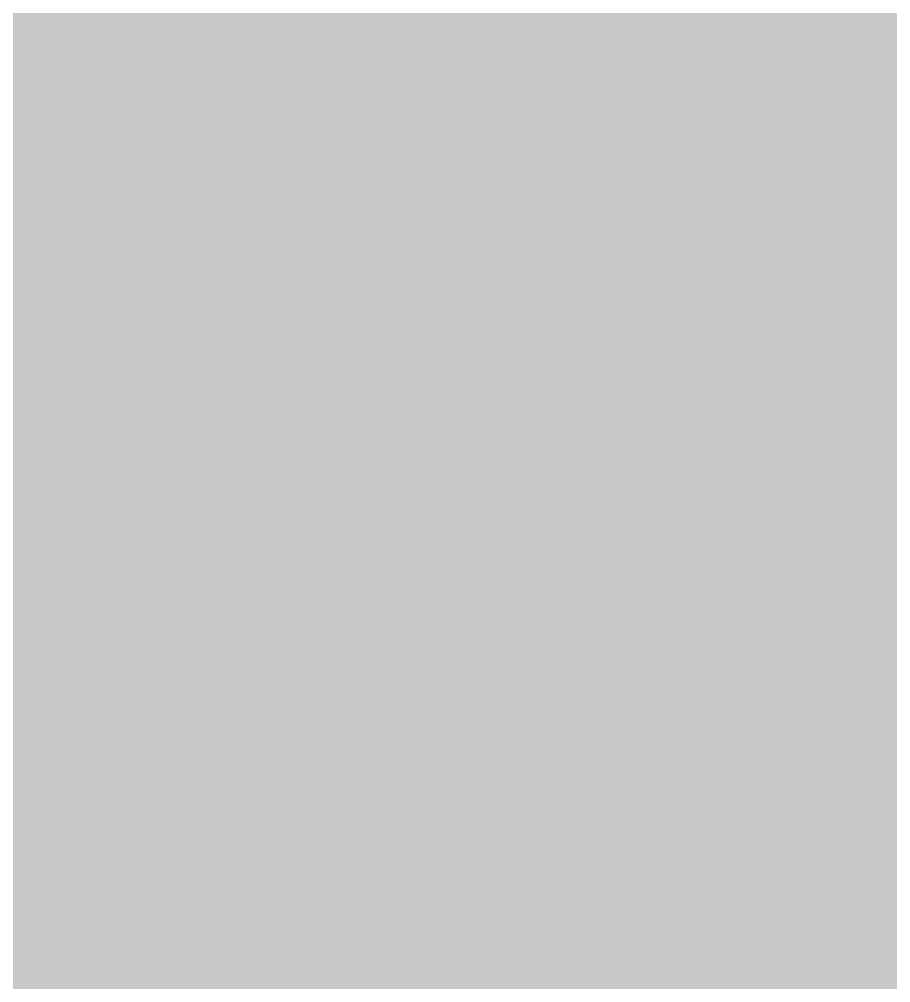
# Model space of a CAD drawing. Header units: millimetres. Extents: x -5 to 304, y -6 to 30.
# Drawn here: x 244.558 to 247.075, y 18.699 to 21.48 of the extents above; entities that cross this region are included whole.
import ezdxf

# ---------------------------------------------------------------- set-up
doc = ezdxf.new("R2010")
doc.units = ezdxf.units.MM
doc.header["$MEASUREMENT"] = 0
for name, color, linetype, true_color in [('Bottom-Layer', 7, 'Continuous', 0x0000ff), ('Top-Layer', 7, 'Continuous', 0xff0000), ('Top-Silkscreen-Layer', 7, 'Continuous', 0xffcc00)]:
    doc.layers.add(name, color=color, linetype=linetype, true_color=true_color)

msp = doc.modelspace()

# ---------------------------------------------------------------- hatches: boundary and pattern name
at = {"layer": 'Bottom-Layer'}
for points in [[(299.6425, 24.6419), (299.6425, 0.3581), (0.3581, 0.3581), (0.3581, 24.6419)], [(170.0231, 11.0956), (170.486, 10.7577), (171.0298, 10.5769), (171.6029, 10.5705), (172.1507, 10.739), (172.621, 11.0664), (172.9692, 11.5216), (173.1622, 12.0613), (173.1815, 12.6341), (173.1815, 18.6204), (194.6112, 18.6204), (194.6112, 16.637), (194.7022, 16.0628), (194.9661, 15.5448), (195.3772, 15.1338), (195.8952, 14.8698), (196.4694, 14.7789), (197.0436, 14.8698), (197.5616, 15.1338), (197.9727, 15.5448), (198.2366, 16.0628), (198.3275, 16.637), (198.3275, 18.6204), (201.4693, 18.6204), (201.4693, 16.637), (201.5602, 16.0628), (201.8241, 15.5448), (202.2352, 15.1338), (202.7532, 14.8698), (203.3274, 14.7789), (203.9016, 14.8698), (204.4196, 15.1338), (204.8307, 15.5448), (205.0946, 16.0628), (205.1855, 16.637), (205.1855, 18.6204), (226.5193, 18.6204), (226.5193, 12.5), (226.6102, 11.9258), (226.8742, 11.4078), (227.2852, 10.9968), (227.8032, 10.7328), (228.3774, 10.6419), (228.9516, 10.7328), (229.4696, 10.9968), (229.8807, 11.4078), (230.1446, 11.9258), (230.2356, 12.5), (230.2356, 18.6204), (269.5474, 18.6204), (269.5474, 12.5), (269.6383, 11.9258), (269.9023, 11.4078), (270.3134, 10.9968), (270.8313, 10.7328), (271.4055, 10.6419), (271.9797, 10.7328), (272.4977, 10.9968), (272.9088, 11.4078), (273.1727, 11.9258), (273.2637, 12.5), (273.2637, 18.6204), (278.196, 18.6204), (278.2956, 18.6141), (278.3953, 18.612), (288.5384, 18.612), (288.6381, 18.6141), (288.7377, 18.6204), (292.0973, 18.6204), (295.5966, 15.1211), (296.1339, 14.7189), (296.7628, 14.4843), (297.4323, 14.4364), (298.0881, 14.5791), (298.6772, 14.9008), (299.1518, 15.3754), (299.4735, 15.9645), (299.6162, 16.6203), (299.5683, 17.2898), (299.3337, 17.9187), (298.9315, 18.456), (294.7415, 22.646), (294.2531, 23.0208), (293.6844, 23.2563), (293.074, 23.3367), (288.5469, 23.3367), (288.4471, 23.3346), (288.3476, 23.3282), (278.5861, 23.3282), (278.4866, 23.3346), (278.3868, 23.3367), (17.3081, 23.3367), (17.1261, 23.358), (16.943, 23.3651), (7.739, 23.3651), (7.1287, 23.2848), (6.5599, 23.0492), (6.0715, 22.6744), (1.6781, 18.281), (1.2759, 17.7437), (1.0413, 17.1148), (0.9934, 16.4453), (1.1361, 15.7895), (1.4578, 15.2004), (1.9324, 14.7257), (2.5215, 14.4041), (3.1773, 14.2614), (3.8468, 14.3093), (4.4757, 14.5438), (5.013, 14.9461), (8.7158, 18.6488), (16.8704, 18.6488), (17.0525, 18.6275), (17.2356, 18.6204), (26.5899, 18.6204), (26.5899, 12.2185), (26.6809, 11.6443), (26.9448, 11.1263), (27.3559, 10.7152), (27.8739, 10.4513), (28.4481, 10.3603), (29.0223, 10.4513), (29.5402, 10.7152), (29.9513, 11.1263), (30.2153, 11.6443), (30.3062, 12.2185), (30.3062, 18.6204), (69.643, 18.6204), (69.643, 12.4095), (69.7339, 11.8353), (69.9979, 11.3173), (70.409, 10.9063), (70.9269, 10.6423), (71.5011, 10.5514), (72.0753, 10.6423), (72.5933, 10.9063), (73.0044, 11.3173), (73.2683, 11.8353), (73.3593, 12.4095), (73.3593, 18.6204), (94.7891, 18.6204), (94.7891, 16.51), (94.88, 15.9358), (95.1439, 15.4178), (95.555, 15.0068), (96.073, 14.7428), (96.6472, 14.6519), (97.2214, 14.7428), (97.7394, 15.0068), (98.1505, 15.4178), (98.4144, 15.9358), (98.5053, 16.51), (98.5053, 18.6204), (101.7741, 18.6204), (101.7741, 16.51), (101.865, 15.9358), (102.1289, 15.4178), (102.54, 15.0068), (103.058, 14.7428), (103.6322, 14.6519), (104.2064, 14.7428), (104.7244, 15.0068), (105.1355, 15.4178), (105.3994, 15.9358), (105.4904, 16.51), (105.4904, 18.6204), (126.7481, 18.6204), (126.7481, 12.5), (126.839, 11.9258), (127.103, 11.4078), (127.5141, 10.9968), (128.032, 10.7328), (128.6062, 10.6419), (129.1804, 10.7328), (129.6984, 10.9968), (130.1095, 11.4078), (130.3734, 11.9258), (130.4644, 12.5), (130.4644, 18.6204), (169.4652, 18.6204), (169.4652, 12.4231), (169.5285, 11.9422), (169.7141, 11.4941), (170.0094, 11.1092)]]:
    msp.add_hatch(color=256, dxfattribs=at).paths.add_polyline_path(points)
at = {"layer": 'Top-Silkscreen-Layer'}
for points in [[(244.0434, 24.1153), (243.9663, 24.1017), (243.9087, 24.0822), (243.851, 24.0627), (243.7825, 24.0308), (243.7141, 23.9988), (243.6514, 23.9572), (243.5888, 23.9156), (243.5241, 23.8534), (243.4594, 23.7913), (243.418, 23.7367), (243.3766, 23.682), (243.3506, 23.6383), (243.3246, 23.5946), (243.3053, 23.5561), (243.286, 23.5177), (243.2685, 23.4687), (243.2509, 23.4198), (243.2365, 23.3652), (243.2221, 23.3105), (243.2138, 23.2522), (243.2055, 23.194), (243.2082, 22.6658), (243.2109, 22.1377), (243.2237, 22.0831), (243.2366, 22.0284), (243.259, 21.9629), (243.2813, 21.8973), (243.3029, 21.8536), (243.3245, 21.8099), (243.3506, 21.7662), (243.3766, 21.7225), (243.4091, 21.6788), (243.4416, 21.6351), (243.4934, 21.5816), (243.5451, 21.5281), (243.5999, 21.486), (243.6547, 21.4439), (243.7018, 21.4153), (243.749, 21.3868), (243.7945, 21.3667), (243.84, 21.3465), (243.9014, 21.3253), (243.9628, 21.304), (244.0448, 21.2892), (244.1267, 21.2745), (244.6341, 21.2745), (245.1414, 21.2745), (245.2234, 21.2892), (245.3053, 21.304), (245.3667, 21.3253), (245.4281, 21.3465), (245.4736, 21.3667), (245.5191, 21.3868), (245.5664, 21.4154), (245.6138, 21.444), (245.6575, 21.4773), (245.7012, 21.5105), (245.7549, 21.5618), (245.8085, 21.6132), (245.85, 21.6678), (245.8915, 21.7225), (245.9175, 21.7662), (245.9436, 21.8099), (245.9628, 21.8482), (245.982, 21.8866), (246.0033, 21.9466), (246.0246, 22.0066), (246.0357, 22.0539), (246.0469, 22.1013), (246.0543, 22.1486), (246.0617, 22.196), (246.0617, 22.7023), (246.0617, 23.2085), (246.0543, 23.2559), (246.0469, 23.3032), (246.0357, 23.3506), (246.0246, 23.3979), (246.0033, 23.4579), (245.982, 23.5179), (245.9628, 23.5563), (245.9436, 23.5946), (245.9175, 23.6383), (245.8915, 23.682), (245.8498, 23.7367), (245.8082, 23.7913), (245.751, 23.847), (245.6939, 23.9027), (245.6365, 23.9434), (245.5791, 23.9842), (245.4981, 24.0237), (245.4171, 24.0632), (245.3598, 24.0823), (245.3025, 24.1014), (245.2189, 24.1157), (245.1352, 24.13), (244.6279, 24.1295), (244.1205, 24.1289)], [(246.5949, 21.6702), (246.5636, 21.6591), (246.5284, 21.6239), (246.4932, 21.5887), (246.4815, 21.5541), (246.4697, 21.5195), (246.4697, 21.4784), (246.4697, 21.4373), (246.4815, 21.4027), (246.4932, 21.3681), (246.5289, 21.3325), (246.5645, 21.2969), (246.5936, 21.2882), (246.6226, 21.2794), (246.6226, 21.2745), (246.6226, 21.2695), (246.5936, 21.2608), (246.5645, 21.2521), (246.5289, 21.2164), (246.4932, 21.1808), (246.4815, 21.1462), (246.4697, 21.1116), (246.4697, 21.0705), (246.4697, 21.0294), (246.4815, 20.9948), (246.4932, 20.9602), (246.5283, 20.9252), (246.5633, 20.8901), (246.5979, 20.8783), (246.6325, 20.8665), (246.6736, 20.8665), (246.7147, 20.8665), (246.7493, 20.8783), (246.7839, 20.8901), (246.819, 20.9252), (246.854, 20.9602), (246.8658, 20.9948), (246.8776, 21.0294), (246.8776, 21.0705), (246.8776, 21.1116), (246.8658, 21.1462), (246.854, 21.1808), (246.8184, 21.2164), (246.7827, 21.2521), (246.7537, 21.2608), (246.7246, 21.2695), (246.7246, 21.2745), (246.7246, 21.2794), (246.7537, 21.2882), (246.7827, 21.2969), (246.8184, 21.3325), (246.854, 21.3681), (246.8658, 21.4027), (246.8776, 21.4373), (246.8776, 21.4784), (246.8776, 21.5195), (246.8658, 21.5541), (246.854, 21.5887), (246.819, 21.6238), (246.7839, 21.6588), (246.7493, 21.6706), (246.7147, 21.6824), (246.6705, 21.6818), (246.6263, 21.6813)], [(243.3316, 20.8543), (243.3003, 20.8432), (243.2651, 20.808), (243.2299, 20.7729), (243.2182, 20.7383), (243.2064, 20.7037), (243.2064, 20.6626), (243.2064, 20.6214), (243.2182, 20.5869), (243.2299, 20.5523), (243.2656, 20.5166), (243.3012, 20.481), (243.3303, 20.4723), (243.3593, 20.4636), (243.3593, 20.4586), (243.3593, 20.4536), (243.3303, 20.4449), (243.3012, 20.4362), (243.2656, 20.4006), (243.2299, 20.3649), (243.2182, 20.3303), (243.2064, 20.2957), (243.2064, 20.2546), (243.2064, 20.2135), (243.2182, 20.1789), (243.2299, 20.1443), (243.265, 20.1093), (243.3, 20.0742), (243.3346, 20.0624), (243.3692, 20.0506), (243.4103, 20.0506), (243.4514, 20.0506), (243.486, 20.0624), (243.5206, 20.0742), (243.5563, 20.1099), (243.5919, 20.1455), (243.6006, 20.1746), (243.6093, 20.2036), (243.6143, 20.2036), (243.6193, 20.2036), (243.628, 20.1746), (243.6367, 20.1455), (243.6723, 20.1099), (243.708, 20.0742), (243.7425, 20.0624), (243.7771, 20.0506), (243.8182, 20.0506), (243.8594, 20.0506), (243.8939, 20.0624), (243.9285, 20.0742), (243.9636, 20.1093), (243.9986, 20.1443), (244.0104, 20.1789), (244.0222, 20.2135), (244.0222, 20.2546), (244.0222, 20.2957), (244.0104, 20.3303), (243.9986, 20.3649), (243.963, 20.4006), (243.9273, 20.4362), (243.8983, 20.4449), (243.8692, 20.4536), (243.8692, 20.4586), (243.8692, 20.4636), (243.8983, 20.4723), (243.9273, 20.481), (243.9636, 20.5172), (243.9998, 20.5534), (244.0085, 20.5825), (244.0172, 20.6116), (244.0222, 20.6116), (244.0272, 20.6116), (244.0359, 20.5825), (244.0446, 20.5534), (244.0802, 20.5178), (244.1159, 20.4822), (244.1505, 20.4704), (244.185, 20.4586), (244.2262, 20.4586), (244.2673, 20.4586), (244.3019, 20.4704), (244.3364, 20.4822), (244.3721, 20.5178), (244.4077, 20.5534), (244.4164, 20.5825), (244.4251, 20.6116), (244.4301, 20.6116), (244.4351, 20.6116), (244.4438, 20.5825), (244.4525, 20.5534), (244.4887, 20.5172), (244.525, 20.481), (244.554, 20.4723), (244.5831, 20.4636), (244.5831, 20.4586), (244.5831, 20.4536), (244.554, 20.4449), (244.525, 20.4362), (244.4893, 20.4006), (244.4537, 20.3649), (244.4419, 20.3303), (244.4301, 20.2957), (244.4301, 20.2546), (244.4301, 20.2135), (244.4419, 20.1789), (244.4537, 20.1443), (244.4893, 20.1087), (244.525, 20.073), (244.554, 20.0643), (244.5831, 20.0556), (244.5831, 20.0506), (244.5831, 20.0457), (244.554, 20.037), (244.525, 20.0283), (244.4887, 19.992), (244.4525, 19.9558), (244.4438, 19.9267), (244.4351, 19.8977), (244.4301, 19.8977), (244.4251, 19.8977), (244.4164, 19.9267), (244.4077, 19.9558), (244.3721, 19.9914), (244.3364, 20.0271), (244.3019, 20.0389), (244.2673, 20.0506), (244.2262, 20.0506), (244.185, 20.0506), (244.1505, 20.0389), (244.1159, 20.0271), (244.0808, 19.992), (244.0458, 19.957), (244.034, 19.9224), (244.0222, 19.8878), (244.0222, 19.8467), (244.0222, 19.8056), (244.034, 19.771), (244.0458, 19.7364), (244.0808, 19.7013), (244.1159, 19.6663), (244.1505, 19.6545), (244.185, 19.6427), (244.2262, 19.6427), (244.2673, 19.6427), (244.3019, 19.6545), (244.3364, 19.6663), (244.3721, 19.7019), (244.4077, 19.7376), (244.4164, 19.7666), (244.4251, 19.7957), (244.4301, 19.7957), (244.4351, 19.7957), (244.4438, 19.7666), (244.4525, 19.7376), (244.4881, 19.7019), (244.5238, 19.6663), (244.5584, 19.6545), (244.593, 19.6427), (244.6341, 19.6427), (244.6752, 19.6427), (244.7098, 19.6545), (244.7444, 19.6663), (244.78, 19.7019), (244.8156, 19.7376), (244.8243, 19.7666), (244.833, 19.7957), (244.838, 19.7957), (244.843, 19.7957), (244.8517, 19.7666), (244.8604, 19.7376), (244.8966, 19.7013), (244.9329, 19.6651), (244.9619, 19.6564), (244.991, 19.6477), (244.991, 19.6427), (244.991, 19.6377), (244.9619, 19.629), (244.9329, 19.6203), (244.8972, 19.5847), (244.8616, 19.549), (244.8498, 19.5144), (244.838, 19.4798), (244.838, 19.4387), (244.838, 19.3976), (244.8498, 19.363), (244.8616, 19.3284), (244.8966, 19.2934), (244.9317, 19.2583), (244.9663, 19.2466), (245.0009, 19.2348), (245.042, 19.2348), (245.0831, 19.2348), (245.1177, 19.2466), (245.1523, 19.2583), (245.1873, 19.2934), (245.2224, 19.3284), (245.2342, 19.363), (245.2459, 19.3976), (245.2459, 19.4387), (245.2459, 19.4798), (245.2342, 19.5144), (245.2224, 19.549), (245.1867, 19.5847), (245.1511, 19.6203), (245.122, 19.629), (245.093, 19.6377), (245.093, 19.6427), (245.093, 19.6477), (245.122, 19.6564), (245.1511, 19.6651), (245.1873, 19.7013), (245.2235, 19.7376), (245.2323, 19.7666), (245.241, 19.7957), (245.2459, 19.7957), (245.2509, 19.7957), (245.2596, 19.7666), (245.2683, 19.7376), (245.304, 19.7019), (245.3396, 19.6663), (245.3742, 19.6545), (245.4088, 19.6427), (245.4499, 19.6427), (245.491, 19.6427), (245.5256, 19.6545), (245.5602, 19.6663), (245.5958, 19.7019), (245.6315, 19.7376), (245.6402, 19.7666), (245.6489, 19.7957), (245.6539, 19.7957), (245.6588, 19.7957), (245.6675, 19.7666), (245.6762, 19.7376), (245.7119, 19.7019), (245.7475, 19.6663), (245.7821, 19.6545), (245.8167, 19.6427), (245.8578, 19.6427), (245.8989, 19.6427), (245.9335, 19.6545), (245.9681, 19.6663), (246.0031, 19.7013), (246.0382, 19.7364), (246.05, 19.771), (246.0618, 19.8056), (246.0618, 19.8467), (246.0618, 19.8878), (246.05, 19.9224), (246.0382, 19.957), (246.0031, 19.992), (245.9681, 20.0271), (245.9335, 20.0389), (245.8989, 20.0506), (245.8578, 20.0506), (245.8167, 20.0506), (245.7821, 20.0389), (245.7475, 20.0271), (245.7119, 19.9914), (245.6762, 19.9558), (245.6675, 19.9267), (245.6588, 19.8977), (245.6539, 19.8977), (245.6489, 19.8977), (245.6402, 19.9267), (245.6315, 19.9558), (245.5952, 19.992), (245.559, 20.0283), (245.5299, 20.037), (245.5009, 20.0457), (245.5009, 20.0506), (245.5009, 20.0556), (245.5299, 20.0643), (245.559, 20.073), (245.5946, 20.1087), (245.6303, 20.1443), (245.6421, 20.1789), (245.6539, 20.2135), (245.6539, 20.2546), (245.6539, 20.2957), (245.6421, 20.3303), (245.6303, 20.3649), (245.5952, 20.4), (245.5602, 20.435), (245.5256, 20.4468), (245.491, 20.4586), (245.4499, 20.4586), (245.4088, 20.4586), (245.3742, 20.4468), (245.3396, 20.435), (245.304, 20.3994), (245.2683, 20.3637), (245.2596, 20.3347), (245.2509, 20.3056), (245.2459, 20.3056), (245.241, 20.3056), (245.2323, 20.3347), (245.2235, 20.3637), (245.1873, 20.4), (245.1511, 20.4362), (245.122, 20.4449), (245.093, 20.4536), (245.093, 20.4586), (245.093, 20.4636), (245.122, 20.4723), (245.1511, 20.481), (245.1867, 20.5166), (245.2224, 20.5523), (245.2342, 20.5869), (245.2459, 20.6214), (245.2459, 20.6626), (245.2459, 20.7037), (245.2342, 20.7383), (245.2224, 20.7729), (245.1873, 20.8079), (245.1523, 20.843), (245.1177, 20.8547), (245.0831, 20.8665), (245.042, 20.8665), (245.0009, 20.8665), (244.9663, 20.8547), (244.9317, 20.843), (244.8961, 20.8073), (244.8604, 20.7717), (244.8517, 20.7426), (244.843, 20.7135), (244.838, 20.7135), (244.833, 20.7135), (244.8243, 20.7426), (244.8156, 20.7717), (244.78, 20.8073), (244.7444, 20.843), (244.7098, 20.8547), (244.6752, 20.8665), (244.6341, 20.8665), (244.593, 20.8665), (244.5584, 20.8547), (244.5238, 20.843), (244.4881, 20.8073), (244.4525, 20.7717), (244.4438, 20.7426), (244.4351, 20.7135), (244.4301, 20.7135), (244.4251, 20.7135), (244.4164, 20.7426), (244.4077, 20.7717), (244.3721, 20.8073), (244.3364, 20.843), (244.3019, 20.8547), (244.2673, 20.8665), (244.2262, 20.8665), (244.185, 20.8665), (244.1505, 20.8547), (244.1159, 20.843), (244.0802, 20.8073), (244.0446, 20.7717), (244.0359, 20.7426), (244.0272, 20.7135), (244.0222, 20.7135), (244.0172, 20.7135), (244.0085, 20.7426), (243.9998, 20.7717), (243.9642, 20.8073), (243.9285, 20.843), (243.8939, 20.8547), (243.8594, 20.8665), (243.8182, 20.8665), (243.7771, 20.8665), (243.7425, 20.8547), (243.708, 20.843), (243.6723, 20.8073), (243.6367, 20.7717), (243.628, 20.7426), (243.6193, 20.7135), (243.6143, 20.7135), (243.6093, 20.7135), (243.6006, 20.7426), (243.5919, 20.7717), (243.5563, 20.8073), (243.5206, 20.843), (243.486, 20.8547), (243.4514, 20.8665), (243.4072, 20.866), (243.363, 20.8654)], [(245.7791, 20.8543), (245.7478, 20.8432), (245.7126, 20.808), (245.6774, 20.7729), (245.6656, 20.7383), (245.6539, 20.7037), (245.6539, 20.6626), (245.6539, 20.6214), (245.6656, 20.5869), (245.6774, 20.5523), (245.7125, 20.5172), (245.7475, 20.4822), (245.7821, 20.4704), (245.8167, 20.4586), (245.8578, 20.4586), (245.8989, 20.4586), (245.9335, 20.4704), (245.9681, 20.4822), (246.0037, 20.5178), (246.0394, 20.5534), (246.0481, 20.5825), (246.0568, 20.6116), (246.0618, 20.6116), (246.0667, 20.6116), (246.0755, 20.5825), (246.0842, 20.5534), (246.1204, 20.5172), (246.1566, 20.481), (246.1857, 20.4723), (246.2147, 20.4636), (246.2147, 20.4586), (246.2147, 20.4536), (246.1857, 20.4449), (246.1566, 20.4362), (246.121, 20.4006), (246.0853, 20.3649), (246.0736, 20.3303), (246.0618, 20.2957), (246.0618, 20.2546), (246.0618, 20.2135), (246.0736, 20.1789), (246.0853, 20.1443), (246.1204, 20.1093), (246.1554, 20.0742), (246.19, 20.0624), (246.2246, 20.0506), (246.2657, 20.0506), (246.3068, 20.0506), (246.3414, 20.0624), (246.376, 20.0742), (246.4116, 20.1099), (246.4473, 20.1455), (246.456, 20.1746), (246.4647, 20.2036), (246.4697, 20.2036), (246.4747, 20.2036), (246.4834, 20.1746), (246.4921, 20.1455), (246.5277, 20.1099), (246.5633, 20.0742), (246.5979, 20.0624), (246.6325, 20.0506), (246.6736, 20.0506), (246.7147, 20.0506), (246.7493, 20.0624), (246.7839, 20.0742), (246.819, 20.1093), (246.854, 20.1443), (246.8658, 20.1789), (246.8776, 20.2135), (246.8776, 20.2546), (246.8776, 20.2957), (246.8658, 20.3303), (246.854, 20.3649), (246.819, 20.4), (246.7839, 20.435), (246.7493, 20.4468), (246.7147, 20.4586), (246.6736, 20.4586), (246.6325, 20.4586), (246.5979, 20.4468), (246.5633, 20.435), (246.5277, 20.3994), (246.4921, 20.3637), (246.4834, 20.3347), (246.4747, 20.3056), (246.4697, 20.3056), (246.4647, 20.3056), (246.456, 20.3347), (246.4473, 20.3637), (246.4111, 20.4), (246.3748, 20.4362), (246.3458, 20.4449), (246.3167, 20.4536), (246.3167, 20.4586), (246.3167, 20.4636), (246.3458, 20.4723), (246.3748, 20.481), (246.4105, 20.5166), (246.4461, 20.5523), (246.4579, 20.5869), (246.4697, 20.6214), (246.4697, 20.6626), (246.4697, 20.7037), (246.4579, 20.7383), (246.4461, 20.7729), (246.4111, 20.8079), (246.376, 20.843), (246.3414, 20.8547), (246.3068, 20.8665), (246.2657, 20.8665), (246.2246, 20.8665), (246.19, 20.8547), (246.1554, 20.843), (246.1198, 20.8073), (246.0842, 20.7717), (246.0755, 20.7426), (246.0667, 20.7135), (246.0618, 20.7135), (246.0568, 20.7135), (246.0481, 20.7426), (246.0394, 20.7717), (246.0037, 20.8073), (245.9681, 20.843), (245.9335, 20.8547), (245.8989, 20.8665), (245.8547, 20.866), (245.8105, 20.8654)], [(244.8517, 20.5825), (244.8604, 20.5534), (244.8966, 20.5172), (244.9329, 20.481), (244.9619, 20.4723), (244.991, 20.4636), (244.991, 20.4586), (244.991, 20.4536), (244.9619, 20.4449), (244.9329, 20.4362), (244.8966, 20.4), (244.8604, 20.3637), (244.8517, 20.3347), (244.843, 20.3056), (244.838, 20.3056), (244.833, 20.3056), (244.8243, 20.3347), (244.8156, 20.3637), (244.7794, 20.4), (244.7432, 20.4362), (244.7141, 20.4449), (244.6851, 20.4536), (244.6851, 20.4586), (244.6851, 20.4636), (244.7141, 20.4723), (244.7432, 20.481), (244.7794, 20.5172), (244.8156, 20.5534), (244.8243, 20.5825), (244.833, 20.6116), (244.838, 20.6116), (244.843, 20.6116)], [(244.8517, 20.1746), (244.8604, 20.1455), (244.8966, 20.1093), (244.9329, 20.073), (244.9619, 20.0643), (244.991, 20.0556), (244.991, 20.0506), (244.991, 20.0457), (244.9619, 20.037), (244.9329, 20.0283), (244.8966, 19.992), (244.8604, 19.9558), (244.8517, 19.9267), (244.843, 19.8977), (244.838, 19.8977), (244.833, 19.8977), (244.8243, 19.9267), (244.8156, 19.9558), (244.7794, 19.992), (244.7432, 20.0283), (244.7141, 20.037), (244.6851, 20.0457), (244.6851, 20.0506), (244.6851, 20.0556), (244.7141, 20.0643), (244.7432, 20.073), (244.7794, 20.1093), (244.8156, 20.1455), (244.8243, 20.1746), (244.833, 20.2036), (244.838, 20.2036), (244.843, 20.2036)], [(245.2596, 20.1746), (245.2683, 20.1455), (245.3046, 20.1093), (245.3408, 20.073), (245.3698, 20.0643), (245.3989, 20.0556), (245.3989, 20.0506), (245.3989, 20.0457), (245.3698, 20.037), (245.3408, 20.0283), (245.3046, 19.992), (245.2683, 19.9558), (245.2596, 19.9267), (245.2509, 19.8977), (245.2459, 19.8977), (245.241, 19.8977), (245.2323, 19.9267), (245.2235, 19.9558), (245.1873, 19.992), (245.1511, 20.0283), (245.122, 20.037), (245.093, 20.0457), (245.093, 20.0506), (245.093, 20.0556), (245.122, 20.0643), (245.1511, 20.073), (245.1873, 20.1093), (245.2235, 20.1455), (245.2323, 20.1746), (245.241, 20.2036), (245.2459, 20.2036), (245.2509, 20.2036)], [(246.5949, 19.6305), (246.5636, 19.6194), (246.5284, 19.5842), (246.4932, 19.549), (246.4815, 19.5144), (246.4697, 19.4798), (246.4697, 19.4387), (246.4697, 19.3976), (246.4815, 19.363), (246.4932, 19.3284), (246.5283, 19.2934), (246.5633, 19.2583), (246.5979, 19.2466), (246.6325, 19.2348), (246.6736, 19.2348), (246.7147, 19.2348), (246.7493, 19.2466), (246.7839, 19.2583), (246.819, 19.2934), (246.854, 19.3284), (246.8658, 19.363), (246.8776, 19.3976), (246.8776, 19.4387), (246.8776, 19.4798), (246.8658, 19.5144), (246.854, 19.549), (246.819, 19.5841), (246.7839, 19.6191), (246.7493, 19.6309), (246.7147, 19.6427), (246.6705, 19.6421), (246.6263, 19.6416)], [(245.7791, 19.2225), (245.7478, 19.2114), (245.7126, 19.1763), (245.6774, 19.1411), (245.6656, 19.1065), (245.6539, 19.0719), (245.6539, 19.0308), (245.6539, 18.9897), (245.6656, 18.9551), (245.6774, 18.9205), (245.7125, 18.8854), (245.7475, 18.8504), (245.7821, 18.8386), (245.8167, 18.8268), (245.8578, 18.8268), (245.8989, 18.8268), (245.9335, 18.8386), (245.9681, 18.8504), (246.0031, 18.8854), (246.0382, 18.9205), (246.05, 18.9551), (246.0618, 18.9897), (246.0618, 19.0308), (246.0618, 19.0719), (246.05, 19.1065), (246.0382, 19.1411), (246.0031, 19.1761), (245.9681, 19.2112), (245.9335, 19.223), (245.8989, 19.2348), (245.8547, 19.2342), (245.8105, 19.2336)], [(244.9633, 18.8146), (244.9319, 18.8035), (244.8968, 18.7683), (244.8616, 18.7332), (244.8498, 18.6986), (244.838, 18.664), (244.838, 18.6229), (244.838, 18.5817), (244.8498, 18.5472), (244.8616, 18.5126), (244.8972, 18.4769), (244.9329, 18.4413), (244.9619, 18.4326), (244.991, 18.4239), (244.991, 18.4189), (244.991, 18.4139), (244.9619, 18.4052), (244.9329, 18.3965), (244.8972, 18.3609), (244.8616, 18.3252), (244.8498, 18.2906), (244.838, 18.256), (244.838, 18.2149), (244.838, 18.1738), (244.8498, 18.1392), (244.8616, 18.1046), (244.8972, 18.069), (244.9329, 18.0333), (244.9619, 18.0246), (244.991, 18.0159), (244.991, 18.0109), (244.991, 18.006), (244.9619, 17.9973), (244.9329, 17.9886), (244.8972, 17.9529), (244.8616, 17.9173), (244.8498, 17.8827), (244.838, 17.8481), (244.838, 17.807), (244.838, 17.7659), (244.8498, 17.7313), (244.8616, 17.6967), (244.8966, 17.6616), (244.9317, 17.6266), (244.9663, 17.6148), (245.0009, 17.603), (245.042, 17.603), (245.0831, 17.603), (245.1177, 17.6148), (245.1523, 17.6266), (245.1873, 17.6616), (245.2224, 17.6967), (245.2342, 17.7313), (245.2459, 17.7659), (245.2459, 17.807), (245.2459, 17.8481), (245.2342, 17.8827), (245.2224, 17.9173), (245.1867, 17.9529), (245.1511, 17.9886), (245.122, 17.9973), (245.093, 18.006), (245.093, 18.0109), (245.093, 18.0159), (245.122, 18.0246), (245.1511, 18.0333), (245.1873, 18.0696), (245.2235, 18.1058), (245.2323, 18.1349), (245.241, 18.1639), (245.2459, 18.1639), (245.2509, 18.1639), (245.2596, 18.1349), (245.2683, 18.1058), (245.304, 18.0702), (245.3396, 18.0345), (245.3742, 18.0227), (245.4088, 18.0109), (245.4499, 18.0109), (245.491, 18.0109), (245.5256, 18.0227), (245.5602, 18.0345), (245.5958, 18.0702), (245.6315, 18.1058), (245.6402, 18.1349), (245.6489, 18.1639), (245.6539, 18.1639), (245.6588, 18.1639), (245.6675, 18.1349), (245.6762, 18.1058), (245.7119, 18.0702), (245.7475, 18.0345), (245.7821, 18.0227), (245.8167, 18.0109), (245.8578, 18.0109), (245.8989, 18.0109), (245.9335, 18.0227), (245.9681, 18.0345), (246.0031, 18.0696), (246.0382, 18.1046), (246.05, 18.1392), (246.0618, 18.1738), (246.0618, 18.2149), (246.0618, 18.256), (246.05, 18.2906), (246.0382, 18.3252), (246.0031, 18.3603), (245.9681, 18.3953), (245.9335, 18.4071), (245.8989, 18.4189), (245.8578, 18.4189), (245.8167, 18.4189), (245.7821, 18.4071), (245.7475, 18.3953), (245.7119, 18.3597), (245.6762, 18.324), (245.6675, 18.295), (245.6588, 18.2659), (245.6539, 18.2659), (245.6489, 18.2659), (245.6402, 18.295), (245.6315, 18.324), (245.5952, 18.3603), (245.559, 18.3965), (245.5299, 18.4052), (245.5009, 18.4139), (245.5009, 18.4189), (245.5009, 18.4239), (245.5299, 18.4326), (245.559, 18.4413), (245.5946, 18.4769), (245.6303, 18.5126), (245.6421, 18.5472), (245.6539, 18.5817), (245.6539, 18.6229), (245.6539, 18.664), (245.6421, 18.6986), (245.6303, 18.7332), (245.5952, 18.7682), (245.5602, 18.8033), (245.5256, 18.815), (245.491, 18.8268), (245.4499, 18.8268), (245.4088, 18.8268), (245.3742, 18.815), (245.3396, 18.8033), (245.304, 18.7676), (245.2683, 18.732), (245.2596, 18.7029), (245.2509, 18.6738), (245.2459, 18.6738), (245.241, 18.6738), (245.2323, 18.7029), (245.2235, 18.732), (245.1879, 18.7676), (245.1523, 18.8033), (245.1177, 18.815), (245.0831, 18.8268), (245.0389, 18.8263), (244.9946, 18.8257)]]:
    msp.add_hatch(color=256, dxfattribs=at).paths.add_polyline_path(points)

# ---------------------------------------------------------------- linework, layer by layer
at = {"layer": 'Bottom-Layer', "const_width": 4}
msp.add_lwpolyline([(203.3337, 20.9785), (278.3868, 20.9785)], dxfattribs=at)
at = {"layer": 'Top-Layer', "const_width": 4}
for points in [[(243.6318, 20.955), (236.708, 20.955)], [(259.4363, 20.955), (243.6318, 20.955)]]:
    msp.add_lwpolyline(points, dxfattribs=at)
at = {"layer": 'Top-Silkscreen-Layer', "const_width": 0.254}
for points in [[(246.5284, 21.6239), (246.4932, 21.5887), (246.4815, 21.5541), (246.4697, 21.5195), (246.4697, 21.4784), (246.4697, 21.4373), (246.4815, 21.4027), (246.4932, 21.3681), (246.5289, 21.3325), (246.5645, 21.2969), (246.5936, 21.2882), (246.6226, 21.2794), (246.6226, 21.2745), (246.6226, 21.2695), (246.5936, 21.2608), (246.5645, 21.2521), (246.5289, 21.2164), (246.4932, 21.1808), (246.4815, 21.1462), (246.4697, 21.1116), (246.4697, 21.0705), (246.4697, 21.0294), (246.4815, 20.9948), (246.4932, 20.9602), (246.5283, 20.9252), (246.5633, 20.8901), (246.5979, 20.8783), (246.6325, 20.8665), (246.6736, 20.8665), (246.7147, 20.8665), (246.7493, 20.8783), (246.7839, 20.8901), (246.819, 20.9252), (246.854, 20.9602), (246.8658, 20.9948), (246.8776, 21.0294), (246.8776, 21.0705), (246.8776, 21.1116), (246.8658, 21.1462), (246.854, 21.1808), (246.8184, 21.2164), (246.7827, 21.2521), (246.7537, 21.2608), (246.7246, 21.2695), (246.7246, 21.2745), (246.7246, 21.2794), (246.7537, 21.2882), (246.7827, 21.2969), (246.8184, 21.3325), (246.854, 21.3681), (246.8658, 21.4027), (246.8776, 21.4373), (246.8776, 21.4784), (246.8776, 21.5195), (246.8658, 21.5541), (246.854, 21.5887), (246.819, 21.6238)], [(244.1267, 21.2745), (244.6341, 21.2745), (245.1414, 21.2745), (245.2234, 21.2892), (245.3053, 21.304), (245.3667, 21.3253), (245.4281, 21.3465), (245.4736, 21.3667), (245.5191, 21.3868), (245.5664, 21.4154), (245.6138, 21.444), (245.6575, 21.4773), (245.7012, 21.5105), (245.7549, 21.5618), (245.8085, 21.6132)], [(244.4301, 19.7957), (244.4351, 19.7957), (244.4438, 19.7666), (244.4525, 19.7376), (244.4881, 19.7019), (244.5238, 19.6663), (244.5584, 19.6545), (244.593, 19.6427), (244.6341, 19.6427), (244.6752, 19.6427), (244.7098, 19.6545), (244.7444, 19.6663), (244.78, 19.7019), (244.8156, 19.7376), (244.8243, 19.7666), (244.833, 19.7957), (244.838, 19.7957), (244.843, 19.7957), (244.8517, 19.7666), (244.8604, 19.7376), (244.8966, 19.7013), (244.9329, 19.6651), (244.9619, 19.6564), (244.991, 19.6477), (244.991, 19.6427), (244.991, 19.6377), (244.9619, 19.629), (244.9329, 19.6203), (244.8972, 19.5847), (244.8616, 19.549), (244.8498, 19.5144), (244.838, 19.4798), (244.838, 19.4387), (244.838, 19.3976), (244.8498, 19.363), (244.8616, 19.3284), (244.8966, 19.2934), (244.9317, 19.2583), (244.9663, 19.2466), (245.0009, 19.2348), (245.042, 19.2348), (245.0831, 19.2348), (245.1177, 19.2466), (245.1523, 19.2583), (245.1873, 19.2934), (245.2224, 19.3284), (245.2342, 19.363), (245.2459, 19.3976), (245.2459, 19.4387), (245.2459, 19.4798), (245.2342, 19.5144), (245.2224, 19.549), (245.1867, 19.5847), (245.1511, 19.6203), (245.122, 19.629), (245.093, 19.6377), (245.093, 19.6427), (245.093, 19.6477), (245.122, 19.6564), (245.1511, 19.6651), (245.1873, 19.7013), (245.2235, 19.7376), (245.2323, 19.7666), (245.241, 19.7957), (245.2459, 19.7957), (245.2509, 19.7957), (245.2596, 19.7666), (245.2683, 19.7376), (245.304, 19.7019), (245.3396, 19.6663), (245.3742, 19.6545), (245.4088, 19.6427), (245.4499, 19.6427), (245.491, 19.6427), (245.5256, 19.6545), (245.5602, 19.6663), (245.5958, 19.7019), (245.6315, 19.7376), (245.6402, 19.7666), (245.6489, 19.7957), (245.6539, 19.7957), (245.6588, 19.7957), (245.6675, 19.7666), (245.6762, 19.7376), (245.7119, 19.7019), (245.7475, 19.6663), (245.7821, 19.6545), (245.8167, 19.6427), (245.8578, 19.6427), (245.8989, 19.6427), (245.9335, 19.6545), (245.9681, 19.6663), (246.0031, 19.7013), (246.0382, 19.7364), (246.05, 19.771), (246.0618, 19.8056), (246.0618, 19.8467), (246.0618, 19.8878), (246.05, 19.9224), (246.0382, 19.957), (246.0031, 19.992), (245.9681, 20.0271), (245.9335, 20.0389), (245.8989, 20.0506), (245.8578, 20.0506), (245.8167, 20.0506), (245.7821, 20.0389), (245.7475, 20.0271), (245.7119, 19.9914), (245.6762, 19.9558), (245.6675, 19.9267), (245.6588, 19.8977), (245.6539, 19.8977), (245.6489, 19.8977), (245.6402, 19.9267), (245.6315, 19.9558), (245.5952, 19.992), (245.559, 20.0283), (245.5299, 20.037), (245.5009, 20.0457), (245.5009, 20.0506), (245.5009, 20.0556), (245.5299, 20.0643), (245.559, 20.073), (245.5946, 20.1087), (245.6303, 20.1443), (245.6421, 20.1789), (245.6539, 20.2135), (245.6539, 20.2546), (245.6539, 20.2957), (245.6421, 20.3303), (245.6303, 20.3649), (245.5952, 20.4), (245.5602, 20.435), (245.5256, 20.4468), (245.491, 20.4586), (245.4499, 20.4586), (245.4088, 20.4586), (245.3742, 20.4468), (245.3396, 20.435), (245.304, 20.3994), (245.2683, 20.3637), (245.2596, 20.3347), (245.2509, 20.3056), (245.2459, 20.3056), (245.241, 20.3056), (245.2323, 20.3347), (245.2235, 20.3637), (245.1873, 20.4), (245.1511, 20.4362), (245.122, 20.4449), (245.093, 20.4536), (245.093, 20.4586), (245.093, 20.4636), (245.122, 20.4723), (245.1511, 20.481), (245.1867, 20.5166), (245.2224, 20.5523), (245.2342, 20.5869), (245.2459, 20.6214), (245.2459, 20.6626), (245.2459, 20.7037), (245.2342, 20.7383), (245.2224, 20.7729), (245.1873, 20.8079), (245.1523, 20.843), (245.1177, 20.8547), (245.0831, 20.8665), (245.042, 20.8665), (245.0009, 20.8665), (244.9663, 20.8547), (244.9317, 20.843), (244.8961, 20.8073), (244.8604, 20.7717), (244.8517, 20.7426), (244.843, 20.7135), (244.838, 20.7135), (244.833, 20.7135), (244.8243, 20.7426), (244.8156, 20.7717), (244.78, 20.8073), (244.7444, 20.843), (244.7098, 20.8547), (244.6752, 20.8665), (244.6341, 20.8665), (244.593, 20.8665), (244.5584, 20.8547), (244.5238, 20.843), (244.4881, 20.8073), (244.4525, 20.7717), (244.4438, 20.7426), (244.4351, 20.7135), (244.4301, 20.7135)], [(244.4301, 20.6116), (244.4351, 20.6116), (244.4438, 20.5825), (244.4525, 20.5534), (244.4887, 20.5172), (244.525, 20.481), (244.554, 20.4723), (244.5831, 20.4636), (244.5831, 20.4586), (244.5831, 20.4536), (244.554, 20.4449), (244.525, 20.4362), (244.4893, 20.4006), (244.4537, 20.3649), (244.4419, 20.3303), (244.4301, 20.2957)], [(244.4301, 20.2135), (244.4419, 20.1789), (244.4537, 20.1443), (244.4893, 20.1087), (244.525, 20.073), (244.554, 20.0643), (244.5831, 20.0556), (244.5831, 20.0506), (244.5831, 20.0457), (244.554, 20.037), (244.525, 20.0283), (244.4887, 19.992), (244.4525, 19.9558), (244.4438, 19.9267), (244.4351, 19.8977), (244.4301, 19.8977)], [(245.6421, 18.5472), (245.6539, 18.5817), (245.6539, 18.6229), (245.6539, 18.664), (245.6421, 18.6986), (245.6303, 18.7332), (245.5952, 18.7682), (245.5602, 18.8033), (245.5256, 18.815), (245.491, 18.8268), (245.4499, 18.8268), (245.4088, 18.8268), (245.3742, 18.815), (245.3396, 18.8033), (245.304, 18.7676), (245.2683, 18.732), (245.2596, 18.7029), (245.2509, 18.6738), (245.2459, 18.6738), (245.241, 18.6738), (245.2323, 18.7029), (245.2235, 18.732), (245.1879, 18.7676), (245.1523, 18.8033), (245.1177, 18.815), (245.0831, 18.8268), (245.0389, 18.8263), (244.9946, 18.8257), (244.9633, 18.8146), (244.9319, 18.8035), (244.8968, 18.7683), (244.8616, 18.7332), (244.8498, 18.6986), (244.838, 18.664), (244.838, 18.6229), (244.838, 18.5817), (244.8498, 18.5472)]]:
    msp.add_lwpolyline(points, dxfattribs=at)
for points in [[(245.7791, 20.8543), (245.7478, 20.8432), (245.7126, 20.808), (245.6774, 20.7729), (245.6656, 20.7383), (245.6539, 20.7037), (245.6539, 20.6626), (245.6539, 20.6214), (245.6656, 20.5869), (245.6774, 20.5523), (245.7125, 20.5172), (245.7475, 20.4822), (245.7821, 20.4704), (245.8167, 20.4586), (245.8578, 20.4586), (245.8989, 20.4586), (245.9335, 20.4704), (245.9681, 20.4822), (246.0037, 20.5178), (246.0394, 20.5534), (246.0481, 20.5825), (246.0568, 20.6116), (246.0618, 20.6116), (246.0667, 20.6116), (246.0755, 20.5825), (246.0842, 20.5534), (246.1204, 20.5172), (246.1566, 20.481), (246.1857, 20.4723), (246.2147, 20.4636), (246.2147, 20.4586), (246.2147, 20.4536), (246.1857, 20.4449), (246.1566, 20.4362), (246.121, 20.4006), (246.0853, 20.3649), (246.0736, 20.3303), (246.0618, 20.2957), (246.0618, 20.2546), (246.0618, 20.2135), (246.0736, 20.1789), (246.0853, 20.1443), (246.1204, 20.1093), (246.1554, 20.0742), (246.19, 20.0624), (246.2246, 20.0506), (246.2657, 20.0506), (246.3068, 20.0506), (246.3414, 20.0624), (246.376, 20.0742), (246.4116, 20.1099), (246.4473, 20.1455), (246.456, 20.1746), (246.4647, 20.2036), (246.4697, 20.2036), (246.4747, 20.2036), (246.4834, 20.1746), (246.4921, 20.1455), (246.5277, 20.1099), (246.5633, 20.0742), (246.5979, 20.0624), (246.6325, 20.0506), (246.6736, 20.0506), (246.7147, 20.0506), (246.7493, 20.0624), (246.7839, 20.0742), (246.819, 20.1093), (246.854, 20.1443), (246.8658, 20.1789), (246.8776, 20.2135), (246.8776, 20.2546), (246.8776, 20.2957), (246.8658, 20.3303), (246.854, 20.3649), (246.819, 20.4), (246.7839, 20.435), (246.7493, 20.4468), (246.7147, 20.4586), (246.6736, 20.4586), (246.6325, 20.4586), (246.5979, 20.4468), (246.5633, 20.435), (246.5277, 20.3994), (246.4921, 20.3637), (246.4834, 20.3347), (246.4747, 20.3056), (246.4697, 20.3056), (246.4647, 20.3056), (246.456, 20.3347), (246.4473, 20.3637), (246.4111, 20.4), (246.3748, 20.4362), (246.3458, 20.4449), (246.3167, 20.4536), (246.3167, 20.4586), (246.3167, 20.4636), (246.3458, 20.4723), (246.3748, 20.481), (246.4105, 20.5166), (246.4461, 20.5523), (246.4579, 20.5869), (246.4697, 20.6214), (246.4697, 20.6626), (246.4697, 20.7037), (246.4579, 20.7383), (246.4461, 20.7729), (246.4111, 20.8079), (246.376, 20.843), (246.3414, 20.8547), (246.3068, 20.8665), (246.2657, 20.8665), (246.2246, 20.8665), (246.19, 20.8547), (246.1554, 20.843), (246.1198, 20.8073), (246.0842, 20.7717), (246.0755, 20.7426), (246.0667, 20.7135), (246.0618, 20.7135), (246.0568, 20.7135), (246.0481, 20.7426), (246.0394, 20.7717), (246.0037, 20.8073), (245.9681, 20.843), (245.9335, 20.8547), (245.8989, 20.8665), (245.8547, 20.866), (245.8105, 20.8654)], [(244.8517, 20.5825), (244.8604, 20.5534), (244.8966, 20.5172), (244.9329, 20.481), (244.9619, 20.4723), (244.991, 20.4636), (244.991, 20.4586), (244.991, 20.4536), (244.9619, 20.4449), (244.9329, 20.4362), (244.8966, 20.4), (244.8604, 20.3637), (244.8517, 20.3347), (244.843, 20.3056), (244.838, 20.3056), (244.833, 20.3056), (244.8243, 20.3347), (244.8156, 20.3637), (244.7794, 20.4), (244.7432, 20.4362), (244.7141, 20.4449), (244.6851, 20.4536), (244.6851, 20.4586), (244.6851, 20.4636), (244.7141, 20.4723), (244.7432, 20.481), (244.7794, 20.5172), (244.8156, 20.5534), (244.8243, 20.5825), (244.833, 20.6116), (244.838, 20.6116), (244.843, 20.6116)], [(244.8517, 20.1746), (244.8604, 20.1455), (244.8966, 20.1093), (244.9329, 20.073), (244.9619, 20.0643), (244.991, 20.0556), (244.991, 20.0506), (244.991, 20.0457), (244.9619, 20.037), (244.9329, 20.0283), (244.8966, 19.992), (244.8604, 19.9558), (244.8517, 19.9267), (244.843, 19.8977), (244.838, 19.8977), (244.833, 19.8977), (244.8243, 19.9267), (244.8156, 19.9558), (244.7794, 19.992), (244.7432, 20.0283), (244.7141, 20.037), (244.6851, 20.0457), (244.6851, 20.0506), (244.6851, 20.0556), (244.7141, 20.0643), (244.7432, 20.073), (244.7794, 20.1093), (244.8156, 20.1455), (244.8243, 20.1746), (244.833, 20.2036), (244.838, 20.2036), (244.843, 20.2036)], [(245.2596, 20.1746), (245.2683, 20.1455), (245.3046, 20.1093), (245.3408, 20.073), (245.3698, 20.0643), (245.3989, 20.0556), (245.3989, 20.0506), (245.3989, 20.0457), (245.3698, 20.037), (245.3408, 20.0283), (245.3046, 19.992), (245.2683, 19.9558), (245.2596, 19.9267), (245.2509, 19.8977), (245.2459, 19.8977), (245.241, 19.8977), (245.2323, 19.9267), (245.2235, 19.9558), (245.1873, 19.992), (245.1511, 20.0283), (245.122, 20.037), (245.093, 20.0457), (245.093, 20.0506), (245.093, 20.0556), (245.122, 20.0643), (245.1511, 20.073), (245.1873, 20.1093), (245.2235, 20.1455), (245.2323, 20.1746), (245.241, 20.2036), (245.2459, 20.2036), (245.2509, 20.2036)], [(246.5949, 19.6305), (246.5636, 19.6194), (246.5284, 19.5842), (246.4932, 19.549), (246.4815, 19.5144), (246.4697, 19.4798), (246.4697, 19.4387), (246.4697, 19.3976), (246.4815, 19.363), (246.4932, 19.3284), (246.5283, 19.2934), (246.5633, 19.2583), (246.5979, 19.2466), (246.6325, 19.2348), (246.6736, 19.2348), (246.7147, 19.2348), (246.7493, 19.2466), (246.7839, 19.2583), (246.819, 19.2934), (246.854, 19.3284), (246.8658, 19.363), (246.8776, 19.3976), (246.8776, 19.4387), (246.8776, 19.4798), (246.8658, 19.5144), (246.854, 19.549), (246.819, 19.5841), (246.7839, 19.6191), (246.7493, 19.6309), (246.7147, 19.6427), (246.6705, 19.6421), (246.6263, 19.6416)], [(245.7791, 19.2225), (245.7478, 19.2114), (245.7126, 19.1763), (245.6774, 19.1411), (245.6656, 19.1065), (245.6539, 19.0719), (245.6539, 19.0308), (245.6539, 18.9897), (245.6656, 18.9551), (245.6774, 18.9205), (245.7125, 18.8854), (245.7475, 18.8504), (245.7821, 18.8386), (245.8167, 18.8268), (245.8578, 18.8268), (245.8989, 18.8268), (245.9335, 18.8386), (245.9681, 18.8504), (246.0031, 18.8854), (246.0382, 18.9205), (246.05, 18.9551), (246.0618, 18.9897), (246.0618, 19.0308), (246.0618, 19.0719), (246.05, 19.1065), (246.0382, 19.1411), (246.0031, 19.1761), (245.9681, 19.2112), (245.9335, 19.223), (245.8989, 19.2348), (245.8547, 19.2342), (245.8105, 19.2336)]]:
    msp.add_lwpolyline(points, close=True, dxfattribs=at)

doc.saveas('drawing.dxf')
